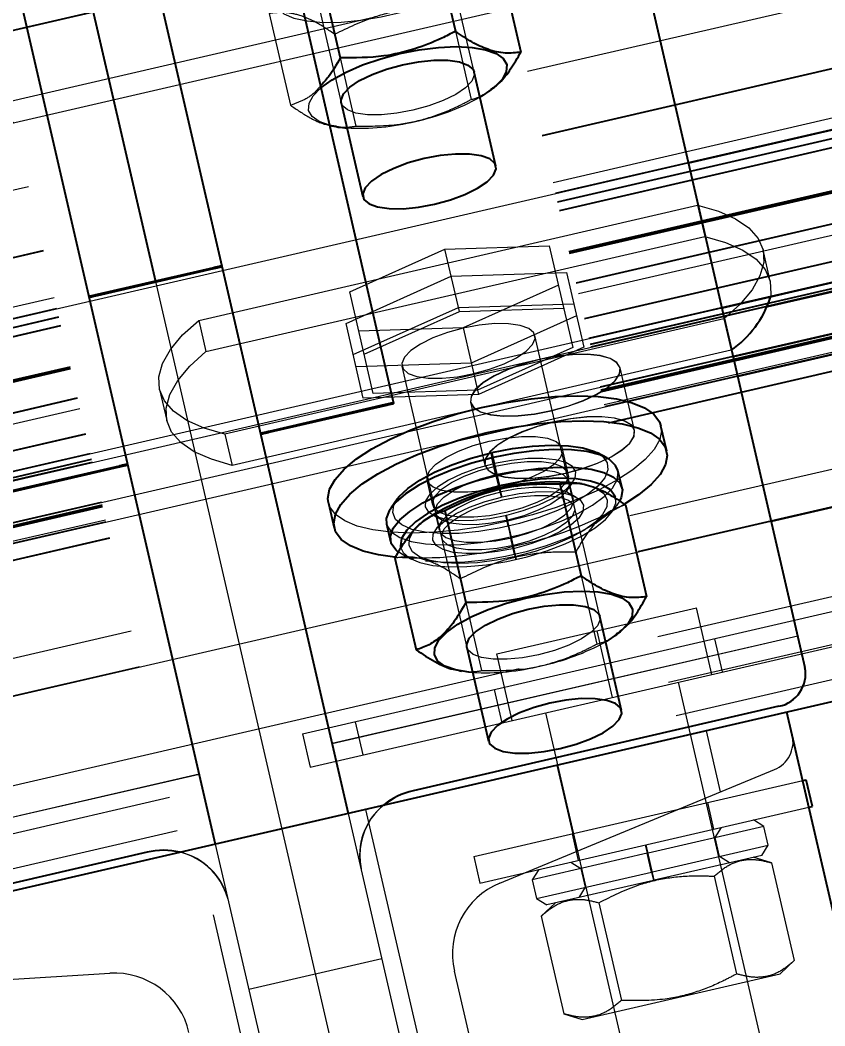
# Model space of a CAD drawing. Header units: millimetres. Extents: x 1293 to 41893, y 1011 to 26911.
# Drawn here: x 11935.8 to 11985.7, y 5396.8 to 5459.2 of the extents above; entities that cross this region are included whole.
import ezdxf

# ---------------------------------------------------------------- set-up
doc = ezdxf.new("R2010")
doc.units = ezdxf.units.MM
doc.header["$LTSCALE"] = 50
doc.linetypes.add('HIDDEN', pattern=[1.905, 1.27, -0.635])
doc.layers.add('CAPA_1', color=7, linetype='Continuous')
doc.styles.add('SLDTEXTSTYLE0', font='TXT', dxfattribs={"width": 0.75})
doc.dimstyles.new('SLDDIMSTYLE0', dxfattribs={"dimtxt": 100, "dimasz": 100, "dimexe": 0, "dimexo": 0.0625, "dimgap": 25, "dimtad": 2, "dimdec": 0, "dimlfac": 1.5, "dimrnd": 1e-09, "dimzin": 12, "dimdsep": 46, "dimtxsty": 'SLDTEXTSTYLE0', "dimsah": 1, "dimcen": 0.09, "dimadec": 0, "dimazin": 3, "dimtfac": 1, "dimtdec": 0, "dimtofl": 0, "dimtmove": 0, "dimatfit": 3, "dimfxl": 1, "dimfrac": 2, "dimtolj": 1, "dimtzin": 12, "dimarcsym": 0})
doc.dimstyles.new('SLDDIMSTYLE1', dxfattribs={"dimtxt": 100, "dimasz": 100, "dimexe": 0, "dimexo": 0.0625, "dimgap": 25, "dimtad": 2, "dimdec": 4, "dimlfac": 75, "dimzin": 12, "dimdsep": 46, "dimtxsty": 'SLDTEXTSTYLE0', "dimsah": 1, "dimcen": 0.09, "dimadec": 0, "dimazin": 3, "dimtfac": 1, "dimtdec": 0, "dimtofl": 0, "dimtmove": 0, "dimatfit": 3, "dimfxl": 1, "dimfrac": 2, "dimtolj": 1, "dimtzin": 12, "dimarcsym": 0})

# ---------------------------------------------------------------- blocks, each defined once
blk = doc.blocks.new('_D_3')
at = {"layer": 'CAPA_1', "transparency": 16777216}
blk.add_arc((9899.266, 4708.493), 5214.315, 0, 13, dxfattribs=at)
for points in [[(14979.938, 5881.459), (14986.476, 5780.493), (15016.521, 5787.127)], [(15113.581, 4708.493), (15128.006, 4808.636), (15097.238, 4808.341)]]:
    blk.add_solid(points, dxfattribs=at)
at = {"layer": 'CAPA_1', "transparency": 16777216, "insert": (15196.758, 5413.272), "char_height": 100, "attachment_point": 1, "rotation": 276.5, "style": 'SLDTEXTSTYLE0'}
blk.add_mtext('13°', dxfattribs=at)
blk = doc.blocks.new('_D_5')
at = {"layer": 'CAPA_1', "transparency": 16777216}
for p, q in [((11574.397, 7831.177), (17588.061, 7831.177)), ((17538.061, 7831.177), (17538.061, 4708.493)), ((16485.165, 4708.493), (17588.061, 4708.493))]:
    blk.add_line(p, q, dxfattribs=at)
for points in [[(17538.061, 7831.177), (17522.676, 7731.177), (17553.445, 7731.177)], [(17538.061, 4708.493), (17553.445, 4808.493), (17522.676, 4808.493)]]:
    blk.add_solid(points, dxfattribs=at)
at = {"layer": 'CAPA_1', "transparency": 16777216, "insert": (17409.154, 6122.057), "char_height": 100, "attachment_point": 1, "rotation": 90, "style": 'SLDTEXTSTYLE0'}
blk.add_mtext('4684', dxfattribs=at)

msp = doc.modelspace()

# ---------------------------------------------------------------- linework, layer by layer
at = {"color": 7, "linetype": 'Continuous', "lineweight": 25}
for p, q in [((11960.3883964, 5523.1566171), (11984.4307998, 5419.0175272)), ((11927.3897303, 5515.5382747), (11944.1483444, 5442.9487419)), ((11933.3042886, 5508.7384167), (11956.1089727, 5409.9604774)), ((11925.054622, 5506.8338311), (11947.8593062, 5408.0558918)), ((11948.4246063, 5480.8829426), (11958.9223221, 5435.4123396)), ((11961.4354163, 5464.1639521), (11962.7500713, 5458.4695558)), ((11954.2905764, 5462.5144358), (11955.6052313, 5456.8200395)), ((11965.4957232, 5462.8725715), (11966.8104569, 5457.1778341)), ((11965.2610258, 5450.1137166), (11963.9167168, 5455.9365585)), ((11997.1331229, 5454.8841587), (11977.2121269, 5450.2850344)), ((11964.8646929, 5454.7607205), (11964.9642951, 5454.8326567)), ((11955.6670502, 5454.0319729), (11957.0113592, 5448.209131)), ((11954.9425364, 5452.6506853), (11955.217588, 5452.6065047)), ((11955.2131057, 5452.5799239), (11955.3304684, 5452.5595713)), ((11999.2094816, 5445.8904613), (11979.2884856, 5441.291337)), ((11999.3328527, 5445.356082), (11982.0971549, 5441.3769077)), ((11940.0235111, 5441.9964491), (11948.2731777, 5443.9010347)), ((11999.9047451, 5442.8789442), (11979.9837491, 5438.2798199)), ((12000.1865915, 5441.6581331), (11980.2655955, 5437.0590088)), ((11950.6726556, 5433.507754), (11958.9223221, 5435.4123396)), ((11975.8582533, 5432.4404439), (11975.5003083, 5433.9908741)), ((12002.2629502, 5432.6644356), (11982.3419542, 5428.0653113)), ((11964.967722, 5432.3259348), (11965.0348083, 5432.0168296)), ((11964.967722, 5432.3259348), (11965.140361, 5431.649576)), ((11965.5373228, 5430.0980339), (11965.0201593, 5432.3381153)), ((11965.2871595, 5430.9237763), (11965.0348083, 5432.0168296)), ((11972.1366866, 5432.0119961), (11971.5594079, 5432.3214485)), ((11934.1733225, 5429.6985828), (11942.422989, 5431.6031684)), ((11965.2969904, 5430.9896623), (11965.140361, 5431.649576)), ((11973.0875891, 5430.1391387), (11972.8352379, 5431.232192)), ((11965.2871595, 5430.9237763), (11965.4437889, 5430.2638627)), ((11965.2969904, 5430.9896623), (11965.5045909, 5430.0904457)), ((11965.4889824, 5430.086805), (11965.4437889, 5430.2638627)), ((11969.2317792, 5430.3941942), (11970.5464342, 5424.6997979)), ((11970.6047087, 5430.4013411), (11970.4836521, 5430.4223342)), ((11959.1500278, 5429.4565173), (11958.7668282, 5428.925321)), ((11954.8815134, 5429.2061438), (11955.234087, 5427.6789799)), ((11962.0869393, 5428.744678), (11963.4015942, 5423.0502817)), ((11973.2920861, 5429.1028137), (11974.6068198, 5423.4080763)), ((11960.9494277, 5428.221185), (11960.8528647, 5428.1514438)), ((11958.4808181, 5427.918213), (11958.7331693, 5426.8251598)), ((11959.0036636, 5425.8040714), (11960.3183974, 5420.109334)), ((11973.0573887, 5416.3439588), (11971.7130797, 5422.1668007)), ((12004.9038016, 5421.2256513), (11788.5467811, 5371.2756974)), ((11972.6610558, 5420.9909627), (11972.760658, 5421.0628989)), ((11963.4634131, 5420.2622151), (11964.8077221, 5414.4393732)), ((11963.0094686, 5418.810166), (11963.1268313, 5418.7898135)), ((11982.8183984, 5416.6072058), (11960.1285155, 5411.3688336)), ((12002.5115467, 5333.0954052), (11983.3157234, 5416.2416507)), ((11984.2950103, 5411.9998931), (11984.5111906, 5412.0498022)), ((11984.8921077, 5410.3998689), (11984.5111906, 5412.0498022)), ((11984.6759275, 5410.3499598), (11984.8921077, 5410.3998689)), ((11943.6291824, 5407.5596624), (11920.9392995, 5402.3212902))]:
    msp.add_line(p, q, dxfattribs=at)
at = {"color": 1, "linetype": 'HIDDEN', "lineweight": 18}
for p, q in [((12027.0114188, 5479.2486419), (11235.0434302, 5296.408425)), ((12027.0210335, 5479.2069963), (11235.0530448, 5296.3667794)), ((12027.8604579, 5475.5710498), (11235.8924692, 5292.7308328)), ((12027.9621031, 5475.1307761), (11235.9941144, 5292.2905591)), ((12027.9717177, 5475.0891305), (11236.0037291, 5292.2489135)), ((12028.1683281, 5474.2375174), (11236.2003394, 5291.3973004)), ((12010.6836634, 5474.6962862), (11251.7143409, 5299.4744116)), ((11963.9167168, 5455.9365585), (11959.8918507, 5473.370169)), ((11951.6421841, 5471.4655834), (11955.6670502, 5454.0319729)), ((12029.0875821, 5470.2557909), (11237.1195934, 5287.4155739)), ((12030.000852, 5466.2999843), (11238.0328633, 5283.4597674)), ((12030.0104666, 5466.2583387), (11238.042478, 5283.4181218)), ((12030.6782263, 5463.3659541), (11238.7102376, 5280.5257371)), ((11956.3142835, 5463.3906625), (11697.5151481, 5403.6421743)), ((11956.0972497, 5463.296691), (11697.8084065, 5403.666013)), ((12030.8302167, 5462.7076111), (11238.862228, 5279.8673941)), ((12030.9515362, 5462.1821185), (11238.9835476, 5279.3419015)), ((12030.9611509, 5462.1404729), (11238.9931622, 5279.3002559)), ((11974.5455913, 5461.8350692), (11908.5482589, 5446.5983844)), ((12031.0757266, 5461.6441909), (11239.107738, 5278.8039739)), ((12031.0853413, 5461.6025453), (11239.1173526, 5278.7623283)), ((11957.6708742, 5459.3226423), (11698.000206, 5399.3729448)), ((11951.2073007, 5459.5738293), (11952.5220344, 5453.8790919)), ((12031.664379, 5459.0944571), (11239.6963904, 5276.2542401)), ((12031.6739937, 5459.0528115), (11239.706005, 5276.2125945)), ((12031.6887427, 5458.9889266), (11239.720754, 5276.1487096)), ((12031.6983573, 5458.947281), (11239.7303686, 5276.107064)), ((11962.7500713, 5458.4695558), (11963.7271813, 5454.2372276)), ((12032.1118103, 5457.1564194), (11240.1438216, 5274.3162024)), ((12032.1214249, 5457.1147738), (11240.1534363, 5274.2745568)), ((11955.6052313, 5456.8200395), (11956.5823413, 5452.5877113)), ((12032.2688704, 5456.4761173), (11240.3008818, 5273.6359003)), ((12032.6247289, 5454.9347248), (11240.6567402, 5272.0945078)), ((12032.6343435, 5454.8930792), (11240.6663549, 5272.0528622)), ((12032.9065754, 5453.7139137), (11240.9385867, 5270.8736967)), ((12032.9902852, 5453.3513267), (11241.0222965, 5270.5111098)), ((12032.9998998, 5453.3096811), (11241.0319111, 5270.4694642)), ((12033.0299465, 5453.1795344), (11241.0619579, 5270.3393175)), ((11955.2094118, 5452.5805645), (11955.2131057, 5452.5799239)), ((11955.3800488, 5452.5804091), (11955.2160091, 5452.615502)), ((12033.6018389, 5450.7023966), (11241.6338502, 5267.8621796)), ((12033.6429626, 5450.5242702), (11241.6749739, 5267.6840532)), ((12033.6525772, 5450.4826246), (11241.6845886, 5267.6424076)), ((12033.6673262, 5450.4187397), (11241.6993376, 5267.5785227)), ((12033.6769409, 5450.3770941), (11241.7089522, 5267.5368771)), ((11977.2121269, 5450.2850344), (11911.2147945, 5435.0483496)), ((12033.8595146, 5449.5862805), (11241.8915259, 5266.7460635)), ((12033.8836853, 5449.4815855), (11241.9156967, 5266.6413685)), ((12034.1147575, 5448.480702), (11242.1467688, 5265.640485)), ((12034.1243721, 5448.4390564), (11242.1563835, 5265.5988395)), ((11946.833566, 5440.5419982), (11977.7698155, 5447.6841942)), ((11977.7698155, 5447.6841942), (11978.2172468, 5445.7461565)), ((11947.2809972, 5438.6039605), (11978.2172468, 5445.7461565)), ((11956.1992005, 5442.3175224), (11962.1043831, 5444.9677295)), ((11962.1043831, 5444.9677295), (11968.5737004, 5445.1744008)), ((11962.9992456, 5441.0916542), (11962.1043831, 5444.9677295)), ((11968.5737004, 5445.1744008), (11970.0326976, 5438.8547896)), ((11982.2794053, 5442.9690532), (11981.831974, 5444.9070909)), ((11947.7475032, 5443.8256172), (11940.529045, 5442.1591048)), ((11940.5493014, 5442.0713649), (11947.7677596, 5443.7378773)), ((11955.9674384, 5440.357787), (11962.4925876, 5443.286231)), ((11962.4925876, 5443.286231), (11969.6410983, 5443.5146001)), ((11969.6410983, 5443.5146001), (11970.711891, 5438.8764874)), ((12035.4501587, 5442.6964437), (11243.4821701, 5259.8562267)), ((11944.1483444, 5442.9487419), (11961.2203982, 5369.0015527)), ((11969.1378351, 5442.730865), (11963.2326525, 5440.0806579)), ((11957.6581977, 5435.9979112), (11956.1992005, 5442.3175224)), ((11979.2884856, 5441.291337), (11913.2911532, 5426.0546522)), ((11982.0971549, 5441.3769077), (11913.4145244, 5425.520273)), ((11956.4148696, 5438.4197493), (11962.9400189, 5441.3481934)), ((11962.9400189, 5441.3481934), (11970.0885295, 5441.5765624)), ((11962.9992456, 5441.0916542), (11969.4685629, 5441.2983254)), ((11946.833566, 5440.5419982), (11947.2809972, 5438.6039605)), ((11979.3983321, 5440.6303138), (11948.4620826, 5433.4881179)), ((11957.094063, 5438.441447), (11962.9992456, 5441.0916542)), ((11970.2644597, 5440.8145251), (11963.7393105, 5437.886081)), ((11979.3983321, 5440.6303138), (11979.8457634, 5438.6922761)), ((12035.960044, 5440.487888), (11243.9920553, 5257.6476711)), ((11957.0382311, 5435.7196743), (11955.9674384, 5440.357787)), ((11963.2326525, 5440.0806579), (11956.7633352, 5439.8739866)), ((11963.2326525, 5440.0806579), (11964.1867417, 5435.9480433)), ((11971.7130797, 5422.1668007), (11967.6882136, 5439.6004111)), ((11979.8457634, 5438.6922761), (11948.9095138, 5431.5500802)), ((11970.0326976, 5438.8547896), (11964.127515, 5436.2045825)), ((11970.711891, 5438.8764874), (11964.1867417, 5435.9480433)), ((11979.9837491, 5438.2798199), (11913.9864167, 5423.0431352)), ((11963.7393105, 5437.886081), (11956.5907998, 5437.6577119)), ((11959.438547, 5437.6958255), (11963.4634131, 5420.2622151)), ((11973.8664539, 5433.7144237), (11972.9683092, 5437.6047159)), ((11980.2655955, 5437.0590088), (11914.2682632, 5421.822324)), ((11944.3999241, 5436.2652212), (11944.8473553, 5434.3271835)), ((11964.127515, 5436.2045825), (11957.6581977, 5435.9979112)), ((11964.1867417, 5435.9480433), (11957.0382311, 5435.7196743)), ((11958.3966392, 5435.3369588), (11951.178181, 5433.6704464)), ((11951.1984373, 5433.5827065), (11958.4168956, 5435.2492189)), ((11958.9223221, 5435.4123396), (11958.9321832, 5435.3696265)), ((11963.6874343, 5435.4620571), (11964.585579, 5431.5717649)), ((12037.1820709, 5435.194708), (11969.4245883, 5419.5516606)), ((11948.4620826, 5433.4881179), (11948.9095138, 5431.5500802)), ((11969.7535001, 5431.0310506), (11969.3955551, 5432.5814807)), ((12037.8344289, 5432.3690348), (11245.8664403, 5249.5288179)), ((11941.8973061, 5431.5277876), (11934.6788479, 5429.8612752)), ((11934.6991042, 5429.7735354), (11941.9175625, 5431.4400478)), ((11960.9808952, 5430.6388034), (11961.3388402, 5429.0883733)), ((12038.3105753, 5430.3066182), (11246.3425867, 5247.4664012)), ((11965.6164279, 5429.5875039), (11965.4889824, 5430.086805)), ((11965.5045909, 5430.0904457), (11965.5493416, 5429.8966091)), ((11965.6532152, 5429.5960491), (11965.5373228, 5430.0980339)), ((11969.6501713, 5429.9516855), (11970.033371, 5430.4828819)), ((11970.0682111, 5429.4420604), (11969.8158599, 5430.5351136)), ((11965.6164279, 5429.5875039), (11965.5493416, 5429.8966091)), ((11970.2408119, 5429.5843565), (11969.6635332, 5429.893809)), ((11954.876142, 5429.2294101), (11954.8815134, 5429.2061438)), ((11972.4183794, 5428.6008344), (11972.801579, 5429.1320307)), ((11982.3419542, 5428.0653113), (11916.3446218, 5412.8286266)), ((11960.8528647, 5428.1514438), (11960.8498255, 5428.1492488)), ((11961.3275953, 5428.4729952), (11961.904874, 5428.1635428)), ((11961.500196, 5428.6152914), (11961.7525473, 5427.5222381)), ((11961.9182359, 5428.1056662), (11961.5350362, 5427.5744699)), ((11966.0197111, 5427.7692693), (11965.8783819, 5428.4528565)), ((11965.9535879, 5428.1456259), (11965.8783819, 5428.4528565)), ((11966.5482479, 5425.7192365), (11965.915192, 5428.4613026)), ((11965.9535879, 5428.1456259), (11966.2059391, 5427.0525727)), ((11966.0197111, 5427.7692693), (11966.1682207, 5427.1074811)), ((11966.4205719, 5426.0144278), (11966.1682207, 5427.1074811)), ((11966.3544487, 5426.3907844), (11966.2059391, 5427.0525727)), ((11966.3544487, 5426.3907844), (11966.495778, 5425.7071972)), ((11959.4317206, 5426.0453556), (11960.0089993, 5425.7359032)), ((11966.4205719, 5426.0144278), (11966.495778, 5425.7071972)), ((11970.5464342, 5424.6997979), (11971.5235442, 5420.4674697)), ((11953.2778122, 5414.9002099), (11990.7098622, 5423.5420796)), ((11963.4015942, 5423.0502817), (11964.3787042, 5418.8179534)), ((11965.3304409, 5419.8551222), (11977.7049407, 5422.7120006)), ((11978.6572335, 5418.5871673), (11977.7049407, 5422.7120006)), ((11953.7539586, 5412.8377933), (11991.1860086, 5421.4796629)), ((11971.5176908, 5421.2835614), (11972.4699836, 5417.1587281)), ((11983.9826526, 5420.9586657), (11955.1088197, 5414.2926162)), ((11983.9833572, 5420.9556136), (11955.1095243, 5414.2895641)), ((11978.8306672, 5420.7995513), (11979.3068136, 5418.7371347)), ((11966.2827337, 5415.7302889), (11965.3304409, 5419.8551222)), ((11966.7013373, 5418.9229486), (11707.6438309, 5359.1148107)), ((11963.0057747, 5418.8108066), (11963.0094686, 5418.810166)), ((11984.4315398, 5419.0143219), (11984.4307998, 5419.0175272)), ((11982.3085737, 5393.3620213), (11976.5948169, 5418.1110209)), ((11965.1570073, 5417.6427382), (11965.6331537, 5415.5803215)), ((11982.8191736, 5416.6038477), (11960.1292907, 5411.3654755)), ((11968.3451504, 5416.2064353), (11974.0589071, 5391.4574357)), ((11956.5257125, 5415.6500468), (11957.0018588, 5413.5876301)), ((11979.2012191, 5411.2993155), (11978.3261367, 5415.0897139)), ((11953.2778122, 5414.9002099), (11953.7539586, 5412.8377933)), ((11965.5003279, 5405.6345834), (11982.5406265, 5412.6800175)), ((11969.0452618, 5412.9470551), (11970.2774801, 5407.6097314)), ((11946.8591531, 5412.3880306), (11917.9853202, 5405.721981)), ((11946.8598578, 5412.3849785), (11917.9860249, 5405.7189289)), ((11963.8870242, 5407.2883382), (11984.2950103, 5411.9998931)), ((11978.7873545, 5408.9904756), (11978.4064373, 5410.6404089)), ((11957.1807798, 5410.2079236), (11972.4174645, 5344.2105912)), ((11964.2679413, 5405.6384049), (11984.6759275, 5410.3499598)), ((11956.1089727, 5409.9604774), (11969.4283716, 5352.2678225)), ((11981.876271, 5409.1605222), (11981.2416303, 5409.5570898)), ((11981.876271, 5409.1605222), (11974.6990611, 5407.5035327)), ((11978.8568931, 5408.4634439), (11979.2534606, 5409.0980846)), ((11982.1448176, 5407.9973192), (11981.876271, 5409.1605222)), ((11969.9917775, 5408.6977316), (11970.3726946, 5407.0477982)), ((11979.1254396, 5407.3002409), (11978.8568931, 5408.4634439)), ((11943.6299577, 5407.5563043), (11920.9400748, 5402.3179321)), ((11962.0241839, 5341.8111133), (11946.7874991, 5407.8084457)), ((11947.8593062, 5408.0558918), (11961.1787051, 5350.3632369)), ((11974.6425477, 5407.4904856), (11967.5218512, 5405.8465433)), ((11974.5275709, 5408.007027), (11974.6425477, 5407.4904856)), ((11974.6663223, 5407.4959744), (11974.5432258, 5408.0106412)), ((11975.0866443, 5405.8247256), (11974.5800245, 5408.0191369)), ((11974.9110942, 5406.3272826), (11974.6425477, 5407.4904856)), ((11974.6663223, 5407.4959744), (11974.9348689, 5406.3327714)), ((11974.9676077, 5406.3403298), (11982.1448176, 5407.9973192)), ((11981.74825, 5407.3626785), (11982.1448176, 5407.9973192)), ((11963.8870242, 5407.2883382), (11964.2679413, 5405.6384049)), ((11969.9065884, 5406.9401892), (11970.5412292, 5406.5436216)), ((11981.74825, 5407.3626785), (11975.0866443, 5405.8247256)), ((11979.7600804, 5406.9036733), (11979.1254396, 5407.3002409)), ((11982.3645565, 5406.8949741), (11981.2277857, 5407.2425198)), ((11982.3645565, 5406.8949741), (11983.7636669, 5400.8347611)), ((11967.9184188, 5406.481184), (11967.5218512, 5405.8465433)), ((11967.7903978, 5404.6833403), (11974.9110942, 5406.3272826)), ((11970.5412292, 5406.5436216), (11970.8097757, 5405.3804186)), ((11974.9110942, 5406.3272826), (11975.0341907, 5405.8126157)), ((11975.0498456, 5405.8162299), (11974.9348689, 5406.3327714)), ((11967.5218512, 5405.8465433), (11967.7903978, 5404.6833403)), ((11975.0341907, 5405.8126157), (11968.4250385, 5404.2867727)), ((11975.0382888, 5405.8135619), (11975.0341907, 5405.8126157)), ((11978.7928072, 5406.0701796), (11980.1918338, 5400.0103296)), ((11970.8097757, 5405.3804186), (11970.4132082, 5404.7457779)), ((11967.7903978, 5404.6833403), (11968.4250385, 5404.2867727)), ((11968.9455029, 5404.4069314), (11968.076134, 5403.5962318)), ((11971.6479672, 5404.4206633), (11973.0469938, 5398.3608134)), ((11968.076134, 5403.5962318), (11969.4752445, 5397.5360189)), ((11949.9355351, 5399.0627564), (11958.1852016, 5400.967342)), ((11949.9366648, 5399.057863), (11958.1863314, 5400.9624486)), ((11982.8942981, 5400.0240616), (11983.7636669, 5400.8347611)), ((11922.9105253, 5398.9133239), (11941.3147592, 5400.0509049)), ((11972.9778837, 5355.6338659), (11962.6921152, 5400.1864238)), ((11970.6120153, 5397.1884732), (11982.8942981, 5400.0240616)), ((11969.4752445, 5397.5360189), (11970.6120153, 5397.1884732))]:
    msp.add_line(p, q, dxfattribs=at)
at = {"color": 1, "linetype": 'HIDDEN', "lineweight": 18, "flags": 128}
for points in [[(11952.7734842, 5462.0458826), (11952.4715485, 5461.8178607), (11951.9331362, 5461.297451), (11951.6215918, 5460.7939839), (11951.5481473, 5460.3256107), (11951.7154506, 5459.9092173), (11952.1174699, 5459.5598157), (11952.7397115, 5459.2900026), (11953.5597422, 5459.1095054), (11954.5479979, 5459.0248314), (11955.6688496, 5459.0390334), (11956.8818881, 5459.1515993), (11958.1433804, 5459.3584709), (11959.4078468, 5459.65219), (11960.6297003, 5460.0221673), (11961.7648903, 5460.4550642), (11962.7724904, 5460.9352738), (11963.6161743, 5461.4454834), (11964.2655253, 5461.9672988), (11964.6971326, 5462.4819073), (11964.8954359, 5462.9707561), (11964.8778585, 5463.3428597)], [(11963.9167168, 5455.9365585), (11963.9259013, 5455.759565), (11963.7641656, 5455.3744069), (11963.3715753, 5454.9665752), (11962.7709464, 5454.5597716), (11961.9971851, 5454.1776381), (11961.0952597, 5453.8423828), (11960.1175868, 5453.5734896)], [(11954.9447458, 5452.6411155), (11954.3037773, 5452.8706087), (11953.8633445, 5453.1839475), (11953.6507421, 5453.5664715), (11953.6741403, 5454.0034806), (11953.93264, 5454.4781807), (11954.4081355, 5454.9654299)], [(11960.1175868, 5453.5734896), (11959.1209853, 5453.3865857), (11958.1633739, 5453.292533), (11957.3004055, 5453.2967977), (11956.5822329, 5453.399132), (11956.0505934, 5453.5935884), (11955.7363841, 5453.8688659), (11955.6670502, 5454.0319729)], [(11977.7698155, 5447.6841942), (11979.0634062, 5447.3084362), (11980.1304714, 5446.8351447), (11980.9551357, 5446.2713612), (11981.52513, 5445.6254734), (11981.831974, 5444.9070909), (11981.8711027, 5444.1269013), (11981.6419337, 5443.2965122), (11981.1478768, 5442.4282779), (11980.3962822, 5441.5351157), (11979.3983321, 5440.6303138)], [(11978.2172468, 5445.7461565), (11979.5108374, 5445.3703985), (11980.5779027, 5444.897107), (11981.402567, 5444.3333235), (11981.9725613, 5443.6874358), (11982.2794053, 5442.9690532), (11982.3185339, 5442.1888636), (11982.2859013, 5441.9833449)], [(11948.4620826, 5433.4881179), (11947.1684919, 5433.8638759), (11946.1014267, 5434.3371674), (11945.2767624, 5434.9009509), (11944.7067681, 5435.5468386), (11944.3999241, 5436.2652212), (11944.3607954, 5437.0454107), (11944.5899644, 5437.8757998), (11945.0840213, 5438.7440341), (11945.8356159, 5439.6371963), (11946.833566, 5440.5419982)], [(11963.8890836, 5437.2373423), (11964.8667565, 5437.5062354), (11965.7686819, 5437.8414907), (11966.5424431, 5438.2236242), (11967.1430721, 5438.6304278), (11967.5356624, 5439.0382595), (11967.6973981, 5439.4234176), (11967.6188797, 5439.7635181), (11967.3046704, 5440.0387957), (11966.773031, 5440.2332521), (11966.0548583, 5440.3355863), (11965.1918899, 5440.339851), (11964.2342786, 5440.2457984), (11963.237677, 5440.0588944), (11962.2600041, 5439.7900012), (11961.3580787, 5439.454746), (11960.5843175, 5439.0726124), (11959.9836885, 5438.6658089), (11959.5910982, 5438.2579772), (11959.4293625, 5437.8728191), (11959.5078809, 5437.5327186), (11959.8220902, 5437.257441), (11960.3537296, 5437.0629846), (11961.0719023, 5436.9606503), (11961.9348707, 5436.9563856), (11962.8924821, 5437.0504383), (11963.8890836, 5437.2373423)], [(11948.9095138, 5431.5500802), (11947.6159232, 5431.9258382), (11946.5488579, 5432.3991297), (11945.7241936, 5432.9629132), (11945.1541993, 5433.6088009), (11944.8473553, 5434.3271835), (11944.8082267, 5435.1073731), (11945.0373956, 5435.9377621), (11945.5314526, 5436.8059965), (11946.2830471, 5437.6991586), (11947.2809972, 5438.6039605)], [(11972.9683092, 5437.6047159), (11972.7704284, 5437.9310236), (11972.3497793, 5438.1872479), (11971.727455, 5438.3605406), (11970.9346614, 5438.4422123), (11970.0111525, 5438.4281674), (11969.0032368, 5438.3191103), (11967.9614555, 5438.1205096), (11966.9380478, 5437.8423239), (11965.9843318, 5437.4985026), (11965.1481306, 5437.1062864), (11964.4713749, 5436.6853425), (11963.988, 5436.256779), (11963.7222445, 5435.8420857), (11963.6874343, 5435.4620571), (11963.885315, 5435.1357495), (11964.3059641, 5434.8795252), (11964.9282884, 5434.7062324), (11965.7210821, 5434.6245608), (11966.644591, 5434.6386056), (11967.6525067, 5434.7476627), (11968.694288, 5434.9462635), (11969.7176956, 5435.2244492), (11970.6714117, 5435.5682705), (11971.5076129, 5435.9604867), (11972.1843686, 5436.3814305), (11972.6677434, 5436.8099941), (11972.933499, 5437.2246874), (11972.9683092, 5437.6047159)], [(11972.9715207, 5437.590805), (11972.7736886, 5437.9169022), (11972.3530857, 5438.1729265), (11971.7308028, 5438.3460399), (11970.9380437, 5438.4275617), (11970.0145608, 5438.4134042), (11969.0066613, 5438.3042771), (11967.9648855, 5438.1056527), (11966.9414724, 5437.8274907), (11965.9877401, 5437.4837394), (11965.1515129, 5437.0916358), (11964.4747226, 5436.6708418), (11963.9913064, 5436.2424576), (11963.7255047, 5435.8279643), (11963.6906459, 5435.4481462), (11963.888478, 5435.1220491), (11964.3090809, 5434.8660248), (11964.9313638, 5434.6929113), (11965.7241229, 5434.6113895), (11966.6476058, 5434.6255471), (11967.6555053, 5434.7346741), (11968.6972811, 5434.9332986), (11969.7206943, 5435.2114605), (11970.6744265, 5435.5552119), (11971.5106537, 5435.9473154), (11972.187444, 5436.3681094), (11972.6708603, 5436.7964936), (11972.936662, 5437.210987), (11972.9715207, 5437.590805)], [(11973.8631717, 5433.7286405), (11973.6652909, 5434.0549482), (11973.2446419, 5434.3111725), (11972.6223175, 5434.4844652), (11971.8295239, 5434.5661369), (11970.906015, 5434.552092), (11969.8980993, 5434.4430349), (11968.856318, 5434.2444342), (11967.8329104, 5433.9662485), (11966.8791943, 5433.6224272), (11966.0429931, 5433.230211), (11965.3662374, 5432.8092671), (11964.8828625, 5432.3807036), (11964.617107, 5431.9660103), (11964.5822968, 5431.5859817), (11964.7801775, 5431.2596741), (11965.2008266, 5431.0034498), (11965.8231509, 5430.830157), (11966.6159446, 5430.7484854), (11967.5394535, 5430.7625303), (11968.5473692, 5430.8715873), (11969.5891505, 5431.0701881), (11970.6125581, 5431.3483738), (11971.5662742, 5431.6921951), (11972.4024754, 5432.0844113), (11973.0792311, 5432.5053551), (11973.5626059, 5432.9339187), (11973.8283615, 5433.348612), (11973.8631717, 5433.7286405)], [(11973.8664539, 5433.7144237), (11973.6686218, 5434.0405208), (11973.2480188, 5434.2965451), (11972.6257359, 5434.4696586), (11971.8329769, 5434.5511804), (11970.909494, 5434.5370228), (11969.9015944, 5434.4278958), (11968.8598186, 5434.2292713), (11967.8364055, 5433.9511094), (11966.8826733, 5433.607358), (11966.0464461, 5433.2152545), (11965.3696558, 5432.7944605), (11964.8862395, 5432.3660763), (11964.6204378, 5431.9515829), (11964.585579, 5431.5717649), (11964.7834112, 5431.2456677), (11965.2040141, 5430.9896434), (11965.826297, 5430.81653), (11966.619056, 5430.7350082), (11967.542539, 5430.7491657), (11968.5504385, 5430.8582928), (11969.5922143, 5431.0569172), (11970.6156274, 5431.3350792), (11971.5693597, 5431.6788305), (11972.4055869, 5432.0709341), (11973.0823772, 5432.4917281), (11973.5657934, 5432.9201123), (11973.8315951, 5433.3346056), (11973.8664539, 5433.7144237)], [(11975.5003083, 5433.9908741), (11975.5323233, 5433.7206485), (11975.4229524, 5433.1463661), (11975.0849546, 5432.5377671), (11974.5258803, 5431.9084464), (11973.7582182, 5431.2724621), (11972.7991166, 5430.644021), (11971.6700002, 5430.0371614), (11970.3960917, 5429.4654397), (11969.0058481, 5428.941627), (11967.5303251, 5428.4774246), (11966.0024835, 5428.0832019)], [(11965.5204425, 5430.1711505), (11964.5039089, 5429.9805084), (11963.5271453, 5429.8845747), (11962.6469176, 5429.8889247), (11961.9143815, 5429.9933056), (11961.3721092, 5430.1916512), (11961.0516158, 5430.4724343), (11960.971527, 5430.8193368), (11961.1364974, 5431.2121981), (11961.5369395, 5431.6281864), (11962.1495811, 5432.0431261), (11962.9388176, 5432.4329023), (11963.8587814, 5432.7748626), (11964.8560078, 5433.0491337), (11965.8725414, 5433.2397757), (11966.849305, 5433.3357094), (11967.7295327, 5433.3313594), (11968.4620688, 5433.2269785), (11969.0043411, 5433.0286329), (11969.3248345, 5432.7478498), (11969.4049233, 5432.4009473), (11969.2399529, 5432.008086), (11968.8395108, 5431.5920977), (11968.2268693, 5431.1771581), (11967.4376328, 5430.7873819), (11966.5176689, 5430.4454215), (11965.5204425, 5430.1711505)], [(11971.5594079, 5432.3214485), (11971.8924981, 5432.0945561), (11972.1735819, 5431.7085352), (11972.2157319, 5431.2630703), (11972.0174287, 5430.7742216), (11971.5858213, 5430.2596131), (11970.9364704, 5429.7377977), (11970.0927864, 5429.2275881), (11969.0851863, 5428.7473784), (11967.9499964, 5428.3144815), (11966.7281429, 5427.9445043), (11965.4636764, 5427.6507852), (11964.2021841, 5427.4439136), (11962.9891456, 5427.3313477), (11961.8682939, 5427.3171457), (11960.8800382, 5427.4018196), (11960.0600076, 5427.5823169), (11959.437766, 5427.85213), (11959.0357467, 5428.2015316), (11958.8684434, 5428.617925), (11958.9418879, 5429.0862982), (11959.1500278, 5429.4565173)], [(11965.140361, 5431.649576), (11964.1125321, 5431.3672318), (11963.1564124, 5431.0194867), (11962.3198263, 5430.6237345), (11961.644619, 5430.1997704), (11961.1645638, 5429.7688007), (11960.9036725, 5429.3523821), (11960.8749948, 5428.9713435), (11961.0799651, 5428.6447441), (11961.508331, 5428.3889202), (11962.1386659, 5428.2166677), (11962.9394411, 5428.1366027), (11963.8706026, 5428.1527298), (11964.8855744, 5428.2642424), (11965.9335887, 5428.4655629), (11966.9622246, 5428.7466212), (11967.9200307, 5429.0933591), (11968.7590985, 5429.4884332), (11969.4374585, 5429.9120821), (11969.9211798, 5430.3431153), (11970.186067, 5430.7599729), (11970.2188708, 5431.1418041), (11970.0179503, 5431.46951), (11969.5933553, 5431.7266991), (11968.9663239, 5431.900507), (11968.1682194, 5431.98224), (11967.2389624, 5431.9678098), (11966.2250334, 5431.8579383), (11965.1771483, 5431.6581212)], [(11958.4808181, 5427.918213), (11958.5187883, 5427.7958705), (11958.7990723, 5427.4021717), (11959.2992581, 5427.0781414), (11960.0033093, 5426.8341682), (11960.8886539, 5426.678074), (11961.9269071, 5426.6148633), (11963.0847821, 5426.6465627), (11964.3251567, 5426.7721558), (11965.6082638, 5426.9876161), (11966.8929664, 5427.2860357), (11968.1380762, 5427.6578473), (11969.3036744, 5428.0911303), (11970.3523912, 5428.5719934), (11971.2506042, 5429.08502), (11971.9695163, 5429.613762), (11972.4860787, 5430.1412679), (11972.7837301, 5430.6506253), (11972.8529278, 5431.1255042), (11972.8352379, 5431.232192)], [(11965.8783875, 5428.6207203), (11964.861854, 5428.4300783), (11963.8850903, 5428.3341446), (11963.0048626, 5428.3384946), (11962.2723265, 5428.4428755), (11961.7300542, 5428.641221), (11961.4095608, 5428.9220041), (11961.329472, 5429.2689067), (11961.4944424, 5429.6617679), (11961.8948845, 5430.0777563), (11962.5075261, 5430.4926959), (11963.2967626, 5430.8824721), (11964.2167265, 5431.2244325), (11965.2139528, 5431.4987035), (11966.2304864, 5431.6893456), (11967.20725, 5431.7852793), (11968.0874777, 5431.7809293), (11968.8200138, 5431.6765483), (11969.3622861, 5431.4782028), (11969.6827795, 5431.1974197), (11969.7628683, 5430.8505171), (11969.5978979, 5430.4576559), (11969.1974558, 5430.0416676), (11968.5848143, 5429.6267279), (11967.7955778, 5429.2369517), (11966.8756139, 5428.8949914), (11965.8783875, 5428.6207203)], [(11965.329719, 5430.9972648), (11966.333047, 5431.1854847), (11967.297243, 5431.2803542), (11968.1664114, 5431.2763735), (11968.8901649, 5431.1737733), (11969.4265467, 5430.9785016), (11969.7444617, 5430.7018785), (11969.8254801, 5430.3599404), (11969.664905, 5429.9725098), (11969.2720452, 5429.5620467), (11968.6696754, 5429.1523462), (11967.8927159, 5428.7671594), (11966.9862082, 5428.4288161), (11966.0027039, 5428.1569304), (11964.9992182, 5427.9672642), (11964.0339247, 5427.8708125), (11963.1627829, 5427.8731669), (11962.4362942, 5427.9741909), (11961.8965743, 5428.1680278), (11961.5749114, 5428.4434409), (11961.489953, 5428.7844638), (11961.6466241, 5429.171327), (11962.0358423, 5429.5816035), (11962.6350441, 5429.991509), (11963.4094927, 5430.3772805), (11964.3142924, 5430.7165544), (11965.2969904, 5430.9896623)], [(11965.5493416, 5429.8966091), (11964.5666436, 5429.6235011), (11963.661844, 5429.2842272), (11962.8873953, 5428.8984557), (11962.2881935, 5428.4885503), (11961.8989753, 5428.0782738), (11961.7423042, 5427.6914105), (11961.8272626, 5427.3503876), (11962.1489255, 5427.0749746), (11962.6886454, 5426.8811376), (11963.4151341, 5426.7801137), (11964.2862759, 5426.7777593), (11965.2515695, 5426.8742109), (11966.2550551, 5427.0638772), (11967.2385595, 5427.3357628), (11968.1450672, 5427.6741062), (11968.9220267, 5428.059293), (11969.5243964, 5428.4689934), (11969.9172562, 5428.8794565), (11970.0778313, 5429.2668871), (11969.996813, 5429.6088253), (11969.6788979, 5429.8854484), (11969.1425162, 5430.0807201), (11968.4187626, 5430.1833202), (11967.5495943, 5430.1873009), (11966.5853982, 5430.0924315), (11965.5820703, 5429.9042115)], [(11970.4836521, 5430.4223342), (11970.8590056, 5430.343409), (11971.5103433, 5430.1112969), (11971.9507761, 5429.7979581), (11972.1633784, 5429.415434), (11972.1399802, 5428.9784249), (11971.8814805, 5428.5037248), (11971.3978134, 5428.0095762), (11970.7075659, 5427.5149688), (11969.8372638, 5427.0389102), (11968.8203524, 5426.5996951), (11967.695911, 5426.2142022), (11966.5071512, 5425.8972457)], [(11959.3566409, 5426.4779415), (11959.5118135, 5426.1394595), (11959.9138328, 5425.7900579), (11960.5360744, 5425.5202447), (11961.3561051, 5425.3397475), (11962.3443608, 5425.2550736), (11963.4652125, 5425.2692756), (11964.678251, 5425.3818415), (11965.9397433, 5425.5887131), (11967.2042097, 5425.8824322), (11968.4260632, 5426.2524094), (11969.5612532, 5426.6853063), (11970.5688533, 5427.165516), (11971.4125372, 5427.6757256), (11972.0618882, 5428.197541), (11972.4934955, 5428.7121495), (11972.6917988, 5429.2009982), (11972.6742214, 5429.5731019)], [(11972.9525107, 5429.3728158), (11972.7384299, 5429.0482146), (11972.2218675, 5428.5207088), (11971.5029554, 5427.9919667), (11970.6047424, 5427.4789402), (11969.5560256, 5426.998077), (11968.3904275, 5426.564794), (11967.1453176, 5426.1929825), (11965.860615, 5425.8945628), (11964.5775079, 5425.6791025), (11963.3371333, 5425.5535094), (11962.1792584, 5425.5218101), (11961.1410051, 5425.5850208), (11960.9018145, 5425.6158158)], [(11965.6532152, 5429.5960491), (11966.7011003, 5429.7958662), (11967.7150292, 5429.9057377), (11968.6442862, 5429.9201678), (11969.4423907, 5429.8384349), (11970.0694222, 5429.664627), (11970.4940171, 5429.4074379), (11970.6949376, 5429.079732), (11970.6621339, 5428.6979008), (11970.3972466, 5428.2810432), (11969.9135254, 5427.85001), (11969.2351654, 5427.4263611), (11968.3960976, 5427.031287), (11967.4382914, 5426.6845491), (11966.4096555, 5426.4034908), (11965.3616413, 5426.2021703), (11964.3466694, 5426.0906577), (11963.415508, 5426.0745305), (11962.6147328, 5426.1545956), (11961.9843978, 5426.3268481), (11961.556032, 5426.582672), (11961.3510617, 5426.9092714), (11961.3797394, 5427.29031), (11961.6406306, 5427.7067286), (11962.1206858, 5428.1376983), (11962.7958932, 5428.5616624), (11963.6324793, 5428.9574146), (11964.5885989, 5429.3051597), (11965.6164279, 5429.5875039)], [(11966.3479403, 5426.5868637), (11965.3513388, 5426.3999597), (11964.3937274, 5426.3059071), (11963.530759, 5426.3101718), (11962.8125864, 5426.4125061), (11962.2809469, 5426.6069625), (11961.9667376, 5426.88224), (11961.8882192, 5427.2223406), (11962.0499549, 5427.6074987), (11962.4425452, 5428.0153303), (11963.0431742, 5428.4221339), (11963.8169354, 5428.8042674), (11964.7188608, 5429.1395227), (11965.6965337, 5429.4084159), (11966.6931353, 5429.5953199), (11967.6507467, 5429.6893725), (11968.513715, 5429.6851078), (11969.2318877, 5429.5827736), (11969.7635271, 5429.3883171), (11970.0777364, 5429.1130396), (11970.1562548, 5428.7729391), (11969.9945191, 5428.387781), (11969.6019288, 5427.9799493), (11969.0012999, 5427.5731457), (11968.2275386, 5427.1910122), (11967.3256132, 5426.8557569), (11966.3479403, 5426.5868637)], [(11966.0024835, 5428.0832019), (11964.4564526, 5427.7677652), (11962.9267684, 5427.5381609), (11961.4476013, 5427.3995179), (11960.0519936, 5427.3549333), (11958.7711209, 5427.405403), (11957.6335956, 5427.5497996), (11956.6648283, 5427.7848976), (11955.8864596, 5428.1054452), (11955.3158769, 5428.504282), (11954.9658262, 5428.9724985), (11954.876142, 5429.2294101)], [(11966.5071512, 5425.8972457), (11965.2997565, 5425.6610063), (11964.1201262, 5425.5145624), (11963.0135931, 5425.4635417), (11962.0226804, 5425.509905), (11961.1854684, 5425.6518706), (11960.5341308, 5425.8839827), (11960.093698, 5426.1973216), (11959.8810956, 5426.5798456), (11959.9044939, 5427.0168547), (11960.1629935, 5427.4915548), (11960.6466607, 5427.9857034), (11960.9494277, 5428.221185)], [(11960.17982, 5425.7608213), (11959.5516093, 5425.9850881), (11959.1659598, 5426.2138247)], [(11971.7130797, 5422.1668007), (11971.7222642, 5421.9898071), (11971.5605285, 5421.604649), (11971.1679382, 5421.1968173), (11970.5673093, 5420.7900138), (11969.793548, 5420.4078802), (11968.8916226, 5420.072625), (11967.9139497, 5419.8037318)], [(11967.9139497, 5419.8037318), (11966.9173482, 5419.6168278), (11965.9597368, 5419.5227752), (11965.0967684, 5419.5270399), (11964.3785958, 5419.6293741), (11963.8469563, 5419.8238306), (11963.532747, 5420.0991081), (11963.4634131, 5420.2622151)]]:
    msp.add_lwpolyline(points, dxfattribs=at)
at = {"color": 7, "linetype": 'Continuous', "lineweight": 25, "flags": 128}
for points in [[(11954.4081355, 5454.9654299), (11954.4163072, 5454.9723293), (11955.1065547, 5455.4669367), (11955.9768567, 5455.9429953), (11956.9937682, 5456.3822104), (11958.1182096, 5456.7677034), (11959.3069693, 5457.0846598), (11960.5143641, 5457.3208992), (11961.6939943, 5457.4673432), (11962.8005275, 5457.5183638), (11963.7914401, 5457.4720005), (11964.6286521, 5457.3300349), (11965.2799897, 5457.0979228), (11965.7204226, 5456.784584), (11965.9330249, 5456.4020599), (11965.9096267, 5455.9650509), (11965.651127, 5455.4903508), (11965.1674599, 5454.9962021), (11964.4772124, 5454.5015947), (11964.2759648, 5454.3804846)], [(11955.6670502, 5454.0319729), (11955.6578657, 5454.2089665), (11955.8196014, 5454.5941246), (11956.2121917, 5455.0019563), (11956.8128207, 5455.4087598), (11957.5865819, 5455.7908934), (11958.4885073, 5456.1261486), (11959.4661802, 5456.3950418), (11960.4627818, 5456.5819458), (11961.4203931, 5456.6759984), (11962.2833615, 5456.6717337), (11963.0015342, 5456.5693995), (11963.5331736, 5456.374943), (11963.8473829, 5456.0996655), (11963.9167168, 5455.9365585)], [(11960.8104892, 5450.5721999), (11959.8328163, 5450.3033067), (11958.9308909, 5449.9680515), (11958.1571296, 5449.585918), (11957.5565007, 5449.1791144), (11957.1639104, 5448.7712827), (11957.0021747, 5448.3861246), (11957.0806931, 5448.0460241), (11957.3949024, 5447.7707465), (11957.9265418, 5447.5762901), (11958.6447145, 5447.4739559), (11959.5076828, 5447.4696911), (11960.4652942, 5447.5637438), (11961.4618958, 5447.7506478), (11962.4395687, 5448.0195409), (11963.3414941, 5448.3547962), (11964.1152553, 5448.7369297), (11964.7158843, 5449.1437333), (11965.1084746, 5449.551565), (11965.2702103, 5449.9367231), (11965.1916919, 5450.2768236), (11964.8774826, 5450.5521012), (11964.3458431, 5450.7465576), (11963.6276705, 5450.8488918), (11962.7647021, 5450.8531565), (11961.8070907, 5450.7591039), (11960.8104892, 5450.5721999)], [(11954.876142, 5429.2294101), (11954.844127, 5429.4996357), (11954.9534979, 5430.073918), (11955.2914957, 5430.6825171), (11955.85057, 5431.3118378), (11956.6182321, 5431.9478221), (11957.5773337, 5432.5762632), (11958.7064501, 5433.1831227), (11959.9803586, 5433.7548445), (11961.3706022, 5434.2786571), (11962.8461252, 5434.7428595), (11964.3739669, 5435.1370822), (11965.9199977, 5435.4525189), (11967.4496819, 5435.6821233), (11968.928849, 5435.8207663), (11970.3244567, 5435.8653509), (11971.6053294, 5435.8148812), (11972.7428547, 5435.6704845), (11973.711622, 5435.4353865), (11974.4899907, 5435.1148389), (11975.0605734, 5434.7160022), (11975.4106241, 5434.2477856), (11975.5003083, 5433.9908741)], [(11958.9991036, 5425.8660584), (11957.9915406, 5425.9993695), (11957.0227733, 5426.2344674), (11956.2444046, 5426.5550151), (11955.6738219, 5426.9538518), (11955.3237713, 5427.4220684), (11955.2020721, 5427.9492055), (11955.3114429, 5428.5234879), (11955.6494407, 5429.1320869), (11956.208515, 5429.7614076), (11956.9761771, 5430.3973919), (11957.9352787, 5431.025833), (11959.0643951, 5431.6326926), (11960.3383036, 5432.2044143), (11961.7285472, 5432.728227), (11963.2040702, 5433.1924294), (11964.7319119, 5433.5866521), (11966.2779427, 5433.9020888), (11967.807627, 5434.1316931), (11969.286794, 5434.2703361), (11970.6824017, 5434.3149207), (11971.9632744, 5434.264451), (11973.1007997, 5434.1200544), (11974.069567, 5433.8849564), (11974.8479357, 5433.5644088), (11975.4185184, 5433.165572), (11975.7685691, 5432.6973555), (11975.8902683, 5432.1702183), (11975.7808974, 5431.595936), (11975.4428997, 5430.9873369), (11974.8838253, 5430.3580162), (11974.1161632, 5429.7220319), (11973.2702327, 5429.1612644)], [(11965.0201593, 5432.3381153), (11966.2887976, 5432.5877435), (11967.5306625, 5432.7462303), (11968.7009817, 5432.8078618), (11969.7575626, 5432.770416), (11970.6623129, 5432.635243), (11971.3826142, 5432.4072161), (11971.5594079, 5432.3214485)], [(11972.8352379, 5431.232192), (11972.6914531, 5431.5506795), (11972.3044831, 5431.91252), (11971.7044242, 5432.1994249), (11970.9105147, 5432.4021958), (11969.9482076, 5432.5143318), (11968.8483551, 5432.5322377), (11967.646219, 5432.4553395), (11966.3803405, 5432.2861026), (11965.0913042, 5432.0299528)], [(11965.0348083, 5432.0168296), (11963.7656826, 5431.6787517), (11962.5572265, 5431.2732329), (11961.4481838, 5430.8132744), (11960.4741109, 5430.3136226), (11959.6662371, 5429.7902967), (11959.0504634, 5429.2600748), (11958.6465316, 5428.739956), (11958.4673922, 5428.2466156), (11958.4808181, 5427.918213)], [(11959.1500278, 5429.4565173), (11959.2534322, 5429.5897652), (11959.7918445, 5430.110175), (11960.5377138, 5430.6287654), (11961.4641497, 5431.1268401), (11962.537752, 5431.5864423), (11963.7198148, 5431.9910023), (11964.967722, 5432.3259348)], [(11965.3436554, 5430.9368996), (11966.6326917, 5431.1930494), (11967.8985703, 5431.3622863), (11969.1007063, 5431.4391845), (11970.2005589, 5431.4212785), (11971.1628659, 5431.3091425), (11971.9567755, 5431.1063716), (11972.5568344, 5430.8194668), (11972.9438044, 5430.4576263), (11973.105279, 5430.0324509), (11973.0360813, 5429.5575721), (11972.9525107, 5429.3728158)], [(11959.1659598, 5426.2138247), (11959.0514235, 5426.3091184), (11958.7711396, 5426.7028172), (11958.7197434, 5427.1535624), (11958.8988828, 5427.6469027), (11959.3028146, 5428.1670215), (11959.9185884, 5428.6972435), (11960.7264621, 5429.2205694), (11961.700535, 5429.7202212), (11962.8095778, 5430.1801797), (11964.0180339, 5430.5856985), (11965.2871595, 5430.9237763)], [(11972.6742214, 5429.5731019), (11972.6496487, 5429.6464631), (11972.3685649, 5430.032484), (11971.8586811, 5430.3451439), (11971.1383797, 5430.5731709), (11970.2336294, 5430.7083439), (11969.1770486, 5430.7457897), (11968.0067293, 5430.6841582), (11966.7648645, 5430.5256714), (11965.4962262, 5430.2760432)], [(11965.4437889, 5430.2638627), (11964.1958816, 5429.9289302), (11963.0138188, 5429.5243702), (11961.9402165, 5429.064768), (11961.0137806, 5428.5666933), (11960.2679114, 5428.0481028), (11959.7294991, 5427.5276931), (11959.4179547, 5427.0242261), (11959.3445103, 5426.5558529), (11959.3566409, 5426.4779415)], [(11963.8226611, 5418.7061411), (11963.5886898, 5418.7267731), (11962.7514778, 5418.8687387), (11962.1001402, 5419.1008508), (11961.6597074, 5419.4141896), (11961.447105, 5419.7967137), (11961.4705033, 5420.2337227), (11961.7290029, 5420.7084228), (11962.2126701, 5421.2025715), (11962.9029176, 5421.6971789), (11963.7732196, 5422.1732375), (11964.7901311, 5422.6124526), (11965.9145725, 5422.9979455), (11967.1033322, 5423.3149019), (11968.310727, 5423.5511414), (11969.4903572, 5423.6975853), (11970.5968904, 5423.748606), (11971.5878031, 5423.7022427), (11972.425015, 5423.5602771), (11973.0763527, 5423.3281649), (11973.5167855, 5423.0148261), (11973.7293878, 5422.6323021), (11973.7059896, 5422.195293), (11973.4474899, 5421.7205929), (11972.9638228, 5421.2264443), (11972.2735753, 5420.7318369), (11972.0723277, 5420.6107267)], [(11963.4634131, 5420.2622151), (11963.4542286, 5420.4392086), (11963.6159643, 5420.8243667), (11964.0085546, 5421.2321984), (11964.6091836, 5421.639002), (11965.3829448, 5422.0211355), (11966.2848702, 5422.3563908), (11967.2625431, 5422.6252839), (11968.2591447, 5422.8121879), (11969.2167561, 5422.9062406), (11970.0797244, 5422.9019759), (11970.7978971, 5422.7996416), (11971.3295365, 5422.6051852), (11971.6437458, 5422.3299076), (11971.7130797, 5422.1668007)], [(11968.6068521, 5416.8024421), (11967.6291792, 5416.5335489), (11966.7272538, 5416.1982936), (11965.9534926, 5415.8161601), (11965.3528636, 5415.4093565), (11964.9602733, 5415.0015248), (11964.7985376, 5414.6163667), (11964.877056, 5414.2762662), (11965.1912653, 5414.0009887), (11965.7229047, 5413.8065322), (11966.4410774, 5413.704198), (11967.3040458, 5413.6999333), (11968.2616571, 5413.7939859), (11969.2582587, 5413.9808899), (11970.2359316, 5414.2497831), (11971.137857, 5414.5850384), (11971.9116182, 5414.9671719), (11972.5122472, 5415.3739754), (11972.9048375, 5415.7818071), (11973.0665732, 5416.1669652), (11972.9880548, 5416.5070658), (11972.6738455, 5416.7823433), (11972.1422061, 5416.9767997), (11971.4240334, 5417.079134), (11970.561065, 5417.0833987), (11969.6034536, 5416.9893461), (11968.6068521, 5416.8024421)]]:
    msp.add_lwpolyline(points, dxfattribs=at)
at = {"color": 1, "linetype": 'HIDDEN', "lineweight": 18}
for centre, radius, start, end in [((11957.1908878, 5467.2213551), 14.6658199, 282.146679035, 298.888150917), ((11956.7652561, 5467.1230903), 14.6658199, 267.111849083, 283.853320965), ((11959.0689567, 5395.3751016), 49.7556807, 102.542975659, 103.152338575), ((11936.7041064, 5492.2479108), 49.7556808, 282.847661425, 283.457024341), ((11951.5926982, 5393.6490713), 49.7556807, 102.847661425, 103.457024341), ((11929.227848, 5490.5218805), 49.7556808, 282.542975659, 283.152338575), ((11969.7180926, 5386.8864432), 49.7556807, 102.542975659, 103.152338575), ((11947.3532424, 5483.7592524), 49.7556807, 282.847661425, 283.457024341), ((11962.2418342, 5385.1604129), 49.7556808, 102.847661425, 103.457024341), ((11939.8769839, 5482.0332221), 49.7556807, 282.542975659, 283.152338575), ((11953.2187595, 5383.077272), 49.7556808, 102.542975659, 103.152338575), ((11930.8539093, 5479.9500812), 49.7556808, 282.847661425, 283.457024341), ((11961.4993902, 5449.7080337), 23.679579, 281.846123451, 299.807551906), ((11960.5698522, 5449.4954251), 23.6815164, 266.19689103, 284.15339869), ((11964.9872507, 5433.4515973), 14.6658199, 282.146679035, 298.888150917), ((11964.561619, 5433.3533325), 14.6658199, 267.111849083, 283.853320965), ((11982.4177932, 5418.616824), 2.0526032, 281.276681068, 11.166190453), ((11981.8289263, 5414.401357), 1.8626667, 292.463, 13), ((11960.9333381, 5407.3330711), 4.1117852, 101.276681068, 191.166190453), ((11960.7758801, 5407.3727294), 3.9656517, 128.770128726, 192.114625512), ((11944.6749744, 5403.579532), 4.1117852, 14.833809547, 104.723318932), ((11944.7991117, 5403.6842017), 3.9656517, 13.885374488, 77.229871274), ((11967.3119285, 5401.2529918), 4.7413333, 112.463, 193), ((11941.6072667, 5395.318603), 4.7413333, 13, 93.537)]:
    msp.add_arc(centre, radius, start, end, dxfattribs=at)
at = {"color": 7, "linetype": 'Continuous', "lineweight": 25}
for centre, radius, start, end in [((11956.4198455, 5458.6748441), 6.211425, 256.262044471, 266.367385272), ((11976.35809, 5443.8283303), 6.2082943, 304.178738659, 342.711650693), ((11968.8006223, 5415.9631309), 14.5568248, 83.360733127, 122.639266873), ((11982.4171061, 5418.6201273), 2.0525323, 281.274564585, 11.163793202), ((11961.1214554, 5407.0368854), 4.444289, 102.909944796, 129.532431601), ((11944.635735, 5403.2308569), 4.444289, 76.467568399, 103.090055204)]:
    msp.add_arc(centre, radius, start, end, dxfattribs=at)
at = {"color": 1, "linetype": 'HIDDEN', "lineweight": 18}
for points, knots in [([(11962.4125263, 5459.9316239), (11962.0963683, 5459.9392071), (11961.1634504, 5459.9615836), (11959.5940452, 5459.840146), (11957.4713756, 5459.3568232), (11956.0841984, 5458.6803118), (11955.2676863, 5458.2821076)], [0, 0, 0, 0, 0.1280647744, 0.377893031, 0.6338190398, 1, 1, 1, 1]), ([(11955.2676863, 5458.2821076), (11954.8806313, 5458.5442092), (11954.0981283, 5459.0740958), (11953.0168911, 5459.5208329), (11952.0454008, 5459.6790257), (11951.4883687, 5459.6091083), (11951.2073007, 5459.5738293)], [0, 0, 0, 0, 0.2646176718, 0.5349733347, 0.7653562273, 1, 1, 1, 1]), ([(11954.3818767, 5455.0791693), (11954.2802162, 5454.9571341), (11953.9496713, 5454.5603416), (11953.3187422, 5454.1618598), (11952.789221, 5453.9739218), (11952.5220344, 5453.8790919)], [0, 0, 0, 0, 0.1803570075, 0.5864234496, 1, 1, 1, 1]), ([(11965.3844275, 5455.2069428), (11965.3494636, 5455.1651089), (11965.2131441, 5455.0020048), (11965.0596787, 5454.9161911), (11964.945575, 5454.8523874)], [0, 0, 0, 0, 0.25648535001, 1, 1, 1, 1]), ([(11963.7271813, 5454.2372276), (11964.032257, 5454.3267753), (11964.4507199, 5454.4496052), (11964.8380881, 5454.7734241), (11964.9430499, 5454.8611664)], [0, 0, 0, 0, 0.7290389737, 1, 1, 1, 1]), ([(11952.5220344, 5453.8790919), (11952.9076025, 5453.6222203), (11953.6871001, 5453.1029066), (11954.5041598, 5452.7155528), (11954.9004398, 5452.6569145), (11954.9425364, 5452.6506853)], [0, 0, 0, 0, 0.4666095165, 0.9433381316, 1, 1, 1, 1]), ([(11956.5823413, 5452.5877113), (11957.4907844, 5452.5877284), (11959.0182359, 5452.5877572), (11961.1383569, 5453.0788976), (11962.6035995, 5453.6554681), (11963.4463489, 5454.0918204), (11963.7271813, 5454.2372276)], [0, 0, 0, 0, 0.3661794341, 0.6156922034, 0.8719357593, 1, 1, 1, 1]), ([(11955.217588, 5452.6065047), (11955.3887567, 5452.5725355), (11955.8724319, 5452.4765481), (11956.3036972, 5452.544079), (11956.5823413, 5452.5877113)], [0, 0, 0, 0, 0.3538919043, 1, 1, 1, 1]), ([(11973.2920861, 5429.1028137), (11972.9898567, 5428.997542), (11972.3788437, 5428.7847156), (11971.5516685, 5428.1310371), (11970.8230194, 5427.2373265), (11970.4148458, 5426.5225359), (11970.2088892, 5426.161866)], [0, 0, 0, 0, 0.2646061211, 0.5349506065, 0.7653448938, 1, 1, 1, 1]), ([(11963.0640492, 5424.5123497), (11962.6769942, 5424.7744513), (11961.8944912, 5425.304338), (11960.813254, 5425.7510751), (11959.8417638, 5425.9092678), (11959.2847316, 5425.8393504), (11959.0036636, 5425.8040714)], [0, 0, 0, 0, 0.2646176718, 0.5349733347, 0.7653562273, 1, 1, 1, 1]), ([(11970.2088892, 5426.161866), (11969.8927312, 5426.1694492), (11968.9598133, 5426.1918258), (11967.3904081, 5426.0703882), (11965.2677385, 5425.5870654), (11963.8805613, 5424.9105539), (11963.0640492, 5424.5123497)], [0, 0, 0, 0, 0.1280647744, 0.377893031, 0.6338190398, 1, 1, 1, 1]), ([(11971.5235442, 5420.4674697), (11971.8286199, 5420.5570175), (11972.2470828, 5420.6798473), (11972.6344511, 5421.0036662), (11972.7394128, 5421.0914085)], [0, 0, 0, 0, 0.7290389737, 1, 1, 1, 1]), ([(11964.3787042, 5418.8179534), (11965.2871473, 5418.8179706), (11966.8145988, 5418.8179993), (11968.9347198, 5419.3091397), (11970.3999624, 5419.8857103), (11971.2427118, 5420.3220625), (11971.5235442, 5420.4674697)], [0, 0, 0, 0, 0.3661794341, 0.6156922034, 0.8719357593, 1, 1, 1, 1]), ([(11963.0139509, 5418.8367468), (11963.1851196, 5418.8027777), (11963.6687948, 5418.7067903), (11964.1000602, 5418.7743212), (11964.3787042, 5418.8179534)], [0, 0, 0, 0, 0.3538919043, 1, 1, 1, 1]), ([(11978.7928072, 5406.0701796), (11979.0659747, 5406.3013791), (11979.6182331, 5406.7687914), (11980.519578, 5407.1012534), (11981.4472273, 5407.1329564), (11982.056918, 5406.9747846), (11982.3645565, 5406.8949741)], [0, 0, 0, 0, 0.2646176718, 0.5349733347, 0.76535622725, 1, 1, 1, 1]), ([(11971.6479672, 5404.4206633), (11972.4615279, 5404.8316611), (11973.8294447, 5405.5227105), (11975.9503222, 5406.0105745), (11977.5233774, 5406.1201572), (11978.475521, 5406.0826712), (11978.7928072, 5406.0701796)], [0, 0, 0, 0, 0.3661794341, 0.6156922034, 0.8719357593, 1, 1, 1, 1]), ([(11968.076134, 5403.5962318), (11968.3492984, 5403.8273978), (11968.9015512, 5404.2947427), (11969.8029079, 5404.6271058), (11970.7305872, 5404.6587221), (11971.3403117, 5404.5004995), (11971.6479672, 5404.4206633)], [0, 0, 0, 0, 0.26460612106, 0.53495060651, 0.76534489377, 1, 1, 1, 1]), ([(11983.7636669, 5400.8347611), (11983.4905025, 5400.6035952), (11982.9382498, 5400.1362502), (11982.036893, 5399.8038872), (11981.1092138, 5399.7722709), (11980.4994892, 5399.9304935), (11980.1918338, 5400.0103296)], [0, 0, 0, 0, 0.2646061211, 0.5349506065, 0.7653448938, 1, 1, 1, 1]), ([(11980.1918338, 5400.0103296), (11979.9121305, 5399.8600099), (11979.0867832, 5399.4164471), (11977.626365, 5398.8229352), (11975.5067421, 5398.3264155), (11973.958381, 5398.3480682), (11973.0469938, 5398.3608134)], [0, 0, 0, 0, 0.12806477444, 0.37789303104, 0.63381903979, 1, 1, 1, 1]), ([(11973.0469938, 5398.3608134), (11972.7738263, 5398.1296139), (11972.2215679, 5397.6622016), (11971.320223, 5397.3297396), (11970.3925736, 5397.2980366), (11969.782883, 5397.4562083), (11969.4752445, 5397.5360189)], [0, 0, 0, 0, 0.2646176718, 0.5349733347, 0.7653562273, 1, 1, 1, 1])]:
    msp.add_open_spline(points, degree=3, knots=knots, dxfattribs=at)
at = {"color": 7, "linetype": 'Continuous', "lineweight": 25}
for points, knots in [([(11962.7500713, 5458.4695558), (11962.4692346, 5458.3241455), (11961.6405428, 5457.8950693), (11960.1767361, 5457.3162347), (11958.0570185, 5456.8201253), (11956.5136688, 5456.8200713), (11955.6052313, 5456.8200395)], [0, 0, 0, 0, 0.1280647744, 0.377893031, 0.6338190398, 1, 1, 1, 1]), ([(11966.8104569, 5457.1778341), (11966.4926669, 5457.1399631), (11965.8501951, 5457.0633997), (11964.8201811, 5457.2883122), (11963.7734987, 5457.7721552), (11963.0932912, 5458.2356733), (11962.7500713, 5458.4695558)], [0, 0, 0, 0, 0.2646061211, 0.5349506065, 0.7653448938, 1, 1, 1, 1]), ([(11955.6052313, 5456.8200395), (11955.3747764, 5456.4053816), (11954.9979849, 5455.72742), (11954.554223, 5455.2605069), (11954.3818767, 5455.0791693)], [0, 0, 0, 0, 0.6116244622, 1, 1, 1, 1]), ([(11964.9430499, 5454.8611664), (11965.1305961, 5454.9939909), (11965.5693405, 5455.3047196), (11966.1951327, 5456.1092305), (11966.6040998, 5456.8194637), (11966.8104569, 5457.1778341)], [0, 0, 0, 0, 0.2700107394, 0.6316610488, 1, 1, 1, 1]), ([(11962.0869393, 5428.744678), (11962.90345, 5429.1428978), (11964.2763269, 5429.8124626), (11966.3971809, 5430.3004285), (11967.9668841, 5430.4245303), (11968.9156265, 5430.4017766), (11969.2317792, 5430.3941942)], [0, 0, 0, 0, 0.3661794341, 0.6156922034, 0.8719357593, 1, 1, 1, 1]), ([(11969.2317792, 5430.3941942), (11969.5495742, 5430.4320908), (11970.1920553, 5430.5087058), (11971.2220602, 5430.2838802), (11972.2687126, 5429.8001242), (11972.9488842, 5429.336666), (11973.2920861, 5429.1028137)], [0, 0, 0, 0, 0.2646176718, 0.5349733347, 0.76535622725, 1, 1, 1, 1]), ([(11959.0036636, 5425.8040714), (11959.2366465, 5426.2092827), (11959.7076647, 5427.028493), (11960.4836495, 5427.9039015), (11961.2874994, 5428.4718817), (11961.8188366, 5428.6531921), (11962.0869393, 5428.744678)], [0, 0, 0, 0, 0.2646061211, 0.5349506065, 0.7653448938, 1, 1, 1, 1]), ([(11970.5464342, 5424.6997979), (11970.2655975, 5424.5543876), (11969.4369057, 5424.1253114), (11967.973099, 5423.5464769), (11965.8533814, 5423.0503675), (11964.3100317, 5423.0503134), (11963.4015942, 5423.0502817)], [0, 0, 0, 0, 0.1280647744, 0.377893031, 0.6338190398, 1, 1, 1, 1]), ([(11974.6068198, 5423.4080763), (11974.2890298, 5423.3702052), (11973.646558, 5423.2936418), (11972.616544, 5423.5185544), (11971.5698616, 5424.0023974), (11970.8896541, 5424.4659155), (11970.5464342, 5424.6997979)], [0, 0, 0, 0, 0.2646061211, 0.5349506065, 0.7653448938, 1, 1, 1, 1]), ([(11972.7394128, 5421.0914085), (11972.9269591, 5421.2242331), (11973.3657034, 5421.5349618), (11973.9914956, 5422.3394727), (11974.4004627, 5423.0497059), (11974.6068198, 5423.4080763)], [0, 0, 0, 0, 0.2700107394, 0.6316610488, 1, 1, 1, 1]), ([(11963.4015942, 5423.0502817), (11963.1686092, 5422.6450325), (11962.6975872, 5421.8257468), (11961.9216143, 5420.950239), (11961.1177918, 5420.382183), (11960.5864849, 5420.2008375), (11960.3183974, 5420.109334)], [0, 0, 0, 0, 0.2646176718, 0.5349733347, 0.7653562273, 1, 1, 1, 1]), ([(11960.3183974, 5420.109334), (11960.704491, 5419.850495), (11961.4850513, 5419.3272036), (11962.3961787, 5418.9161998), (11962.8812079, 5418.8538192), (11963.0139509, 5418.8367468)], [0, 0, 0, 0, 0.4155132211, 0.8400374441, 1, 1, 1, 1])]:
    msp.add_open_spline(points, degree=3, knots=knots, dxfattribs=at)

# ---------------------------------------------------------------- dimensions: what is measured, and where the dimension line sits
at = {"layer": 'CAPA_1'}
dim = msp.add_linear_dim(base=(17538.0605071, 4708.4929069), p1=(11510.8968592, 7831.1769069), p2=(16421.6646746, 4708.4929069), angle=90, dimstyle='SLDDIMSTYLE0', dxfattribs=at)
dim.commit()
dim.dimension.update_dxf_attribs({"geometry": '_D_5', "text_midpoint": (17538.0605071, 6269.8349069), "dimtype": 160})
dim = msp.add_angular_dim_2l(base=(15080.062669, 5298.7701303), line1=((16421.6646746, 4708.4929069), (6449.8953906, 4708.4929069)), line2=((16705.6180701, 6279.8631045), (11026.6060803, 4968.759879)), dimstyle='SLDDIMSTYLE1', dxfattribs=at)
dim.commit()
dim.dimension.update_dxf_attribs({"geometry": '_D_3', "text_midpoint": (15080.062669, 5298.7701303), "dimtype": 162})

doc.saveas('drawing.dxf')
